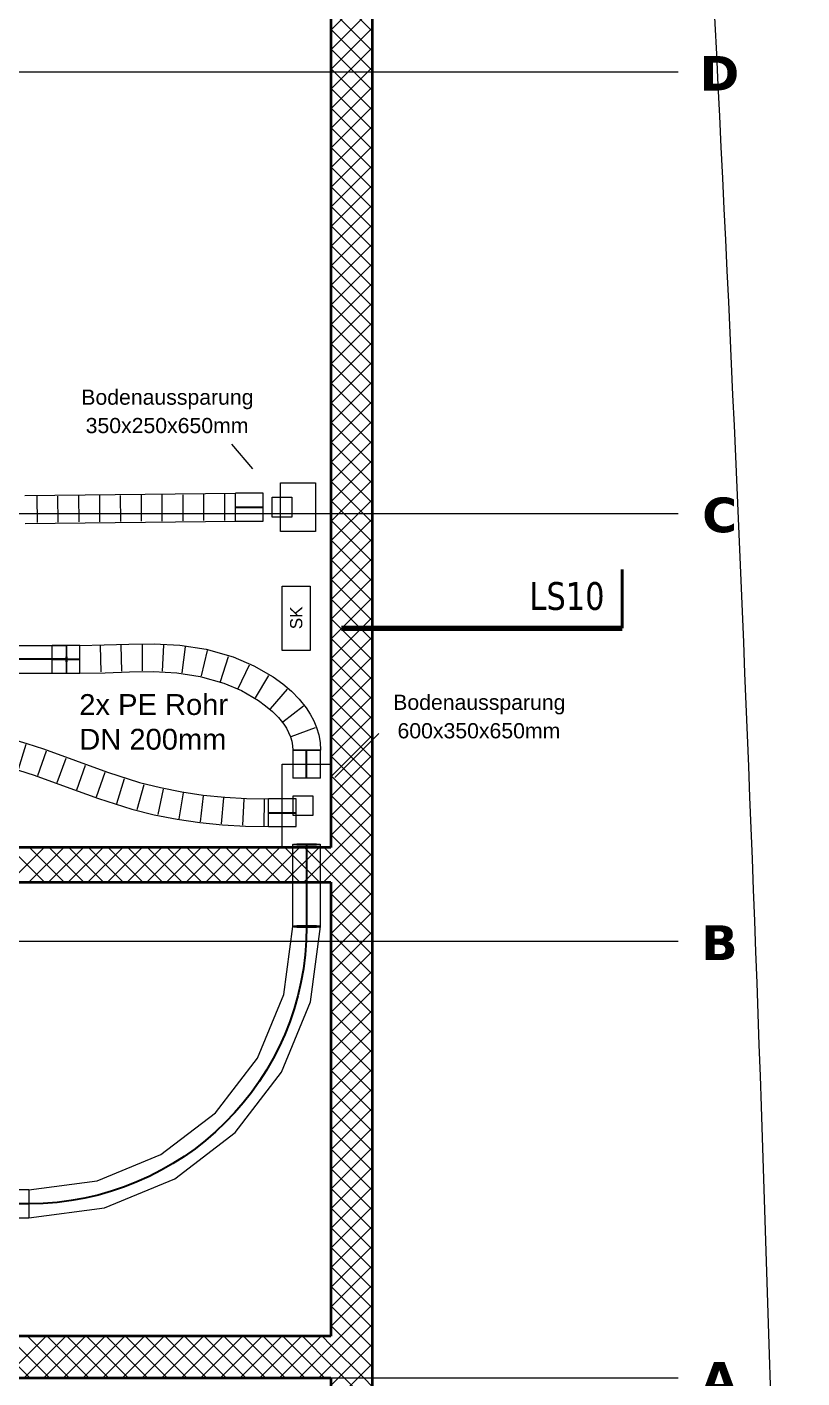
# Model space of a CAD drawing. Extents: x -1907 to 937, y -179 to 966.
# Drawn here: x 207.2 to 318.8, y 218.7 to 413.2 of the extents above; entities that cross this region are included whole.
import ezdxf
from ezdxf.lldxf.tags import DXFTag

# ---------------------------------------------------------------- set-up
doc = ezdxf.new("R2010")
doc.units = 0
doc.layers.get('0').update_dxf_attribs({"lineweight": 13})
for name, color, linetype, lineweight, true_color in [('A-DETL-____-OTLN', 5, 'Continuous', 9, 0x0000ff), ('EL01_WAN_Röhre Boden', 7, 'Continuous', 13, 0xff6666), ('EL01_WAN_Röhre Boden Typ', 1, 'Continuous', 13, 0xff0000), ('EL01_WAN_Schlaufkasten', 1, 'Continuous', 13, 0xff0000), ('G-____-____-SYMB', 7, 'Strichpunkt - Weit', 5, 0x008080), ('S-GRID-____-IDEN', 7, 'Continuous', 9, 0x5555aa)]:
    doc.layers.add(name, color=color, linetype=linetype, lineweight=lineweight, true_color=true_color)
for name, color, linetype, lineweight in [('A-WALL-____-MCUT', 7, 'Continuous', 35), ('A-WALL-____-PATT', 7, 'Continuous', 35), ('S-GRID-____-OTLN', 7, 'Continuous', 5)]:
    doc.layers.add(name, color=color, linetype=linetype, lineweight=lineweight)
doc.styles.get("Standard").update_dxf_attribs({"font": 'arial.ttf'})
tags = doc.linetypes.add('_Rasterlinie_', pattern=[0.375, 0.2, -0.05, 0.075, -0.05]).pattern_tags.tags
tags[10:11] = [DXFTag(74, 4), DXFTag(75, 0), DXFTag(340, '0'), DXFTag(46, 1.0), DXFTag(50, 0.0), DXFTag(44, 0.0), DXFTag(45, 0.0)]
tags[8:9] = [DXFTag(74, 4), DXFTag(75, 0), DXFTag(340, '0'), DXFTag(46, 1.0), DXFTag(50, 0.0), DXFTag(44, 0.0), DXFTag(45, 0.0)]
tags[6:7] = [DXFTag(74, 4), DXFTag(75, 0), DXFTag(340, '0'), DXFTag(46, 1.0), DXFTag(50, 0.0), DXFTag(44, 0.0), DXFTag(45, 0.0)]
tags[4:5] = [DXFTag(74, 4), DXFTag(75, 0), DXFTag(340, '0'), DXFTag(46, 1.0), DXFTag(50, 0.0), DXFTag(44, 0.0), DXFTag(45, 0.0)]
tags = doc.linetypes.add('_Schnittlinie_', pattern=[0.3, 0.15, -0.05, 0.05, -0.05]).pattern_tags.tags
tags[10:11] = [DXFTag(74, 4), DXFTag(75, 0), DXFTag(340, '0'), DXFTag(46, 1.0), DXFTag(50, 0.0), DXFTag(44, 0.0), DXFTag(45, 0.0)]
tags[8:9] = [DXFTag(74, 4), DXFTag(75, 0), DXFTag(340, '0'), DXFTag(46, 1.0), DXFTag(50, 0.0), DXFTag(44, 0.0), DXFTag(45, 0.0)]
tags[6:7] = [DXFTag(74, 4), DXFTag(75, 0), DXFTag(340, '0'), DXFTag(46, 1.0), DXFTag(50, 0.0), DXFTag(44, 0.0), DXFTag(45, 0.0)]
tags[4:5] = [DXFTag(74, 4), DXFTag(75, 0), DXFTag(340, '0'), DXFTag(46, 1.0), DXFTag(50, 0.0), DXFTag(44, 0.0), DXFTag(45, 0.0)]
tags = doc.linetypes.add('_Strichliert - Fein_', pattern=[0.15, 0.1, -0.05]).pattern_tags.tags
tags[6:7] = [DXFTag(74, 4), DXFTag(75, 0), DXFTag(340, '0'), DXFTag(46, 1.0), DXFTag(50, 0.0), DXFTag(44, 0.0), DXFTag(45, 0.0)]
tags[4:5] = [DXFTag(74, 4), DXFTag(75, 0), DXFTag(340, '0'), DXFTag(46, 1.0), DXFTag(50, 0.0), DXFTag(44, 0.0), DXFTag(45, 0.0)]
tags = doc.linetypes.add('ACAD_ISO03W100', pattern=[30, 12, -18]).pattern_tags.tags
tags[6:7] = [DXFTag(74, 4), DXFTag(75, 0), DXFTag(340, '0'), DXFTag(46, 0.0), DXFTag(50, 0.0), DXFTag(44, 0.0), DXFTag(45, 0.0)]
tags[4:5] = [DXFTag(74, 4), DXFTag(75, 0), DXFTag(340, '0'), DXFTag(46, 0.0), DXFTag(50, 0.0), DXFTag(44, 0.0), DXFTag(45, 0.0)]
tags = doc.linetypes.add('Strichpunkt - Weit', pattern=[0.5, 0.2, -0.15, 0, -0.15]).pattern_tags.tags
tags[10:11] = [DXFTag(74, 4), DXFTag(75, 0), DXFTag(340, '0'), DXFTag(46, 1.0), DXFTag(50, 0.0), DXFTag(44, 0.0), DXFTag(45, 0.0)]
tags[8:9] = [DXFTag(74, 4), DXFTag(75, 0), DXFTag(340, '0'), DXFTag(46, 1.0), DXFTag(50, 0.0), DXFTag(44, 0.0), DXFTag(45, 0.0)]
tags[6:7] = [DXFTag(74, 4), DXFTag(75, 0), DXFTag(340, '0'), DXFTag(46, 1.0), DXFTag(50, 0.0), DXFTag(44, 0.0), DXFTag(45, 0.0)]
tags[4:5] = [DXFTag(74, 4), DXFTag(75, 0), DXFTag(340, '0'), DXFTag(46, 1.0), DXFTag(50, 0.0), DXFTag(44, 0.0), DXFTag(45, 0.0)]
tags = doc.linetypes.add('STRICHPUNKT2', pattern=[12.7, 6.35, -3.175, 0, -3.175]).pattern_tags.tags
tags[10:11] = [DXFTag(74, 4), DXFTag(75, 0), DXFTag(340, '0'), DXFTag(46, 0.0), DXFTag(50, 0.0), DXFTag(44, 0.0), DXFTag(45, 0.0)]
tags[8:9] = [DXFTag(74, 4), DXFTag(75, 0), DXFTag(340, '0'), DXFTag(46, 0.0), DXFTag(50, 0.0), DXFTag(44, 0.0), DXFTag(45, 0.0)]
tags[6:7] = [DXFTag(74, 4), DXFTag(75, 0), DXFTag(340, '0'), DXFTag(46, 0.0), DXFTag(50, 0.0), DXFTag(44, 0.0), DXFTag(45, 0.0)]
tags[4:5] = [DXFTag(74, 4), DXFTag(75, 0), DXFTag(340, '0'), DXFTag(46, 0.0), DXFTag(50, 0.0), DXFTag(44, 0.0), DXFTag(45, 0.0)]

# ---------------------------------------------------------------- blocks, each defined once
blk = doc.blocks.new('Referenz-A0UJ2810XE', base_point=(-1920.13, -159.41))
at = {"layer": 'A-DETL-____-OTLN', "color": 0, "linetype": '_Strichliert - Fein_', "ltscale": 0.13}
blk.add_ellipse((-9416.34, -80.12), major_axis=(9735.12, 21.15), ratio=1, start_param=0, end_param=0.05866, dxfattribs=at)
at = {"layer": 'A-WALL-____-MCUT', "color": 0, "linetype": 'Continuous', "ltscale": 0.35}
for p, q in [((256.94, 218.65), (256.94, 893.75)), ((250.94, 440.05), (250.94, 295.05)), ((250.94, 295.05), (110.34, 295.05)), ((110.34, 290.05), (250.94, 290.05)), ((250.94, 290.05), (250.94, 224.65)), ((250.94, 224.65), (110.34, 224.65)), ((100.94, 218.65), (250.94, 218.65)), ((250.94, 218.65), (250.94, -82.95)), ((256.94, -88.95), (256.94, 218.65))]:
    blk.add_line(p, q, dxfattribs=at)
at = {"layer": 'A-WALL-____-PATT', "color": 0, "linetype": 'Continuous', "lineweight": 9, "ltscale": 0.13}
for p, q in [((250.94, 412.72), (256.94, 418.72)), ((256.94, 412.53), (250.94, 418.53)), ((250.94, 409.89), (256.94, 415.89)), ((256.94, 409.7), (250.94, 415.7)), ((250.94, 407.06), (256.94, 413.06)), ((256.94, 406.87), (250.94, 412.87)), ((250.94, 404.23), (256.94, 410.23)), ((256.94, 404.05), (250.94, 410.05)), ((250.94, 401.41), (256.94, 407.41)), ((256.94, 401.22), (250.94, 407.22)), ((250.94, 398.58), (256.94, 404.58)), ((256.94, 398.39), (250.94, 404.39)), ((250.94, 395.75), (256.94, 401.75)), ((256.94, 395.56), (250.94, 401.56)), ((250.94, 392.92), (256.94, 398.92)), ((256.94, 392.73), (250.94, 398.73)), ((250.94, 390.09), (256.94, 396.09)), ((256.94, 389.9), (250.94, 395.9)), ((250.94, 387.26), (256.94, 393.26)), ((256.94, 387.08), (250.94, 393.08)), ((250.94, 384.44), (256.94, 390.44)), ((256.94, 384.25), (250.94, 390.25)), ((250.94, 381.61), (256.94, 387.61)), ((256.94, 381.42), (250.94, 387.42)), ((250.94, 378.78), (256.94, 384.78)), ((256.94, 378.59), (250.94, 384.59)), ((250.94, 375.95), (256.94, 381.95)), ((256.94, 375.76), (250.94, 381.76)), ((250.94, 373.12), (256.94, 379.12)), ((256.94, 372.93), (250.94, 378.93)), ((250.94, 370.29), (256.94, 376.29)), ((256.94, 370.1), (250.94, 376.1)), ((250.94, 367.47), (256.94, 373.47)), ((256.94, 367.28), (250.94, 373.28)), ((250.94, 364.64), (256.94, 370.64)), ((256.94, 364.45), (250.94, 370.45)), ((250.94, 361.81), (256.94, 367.81)), ((256.94, 361.62), (250.94, 367.62)), ((250.94, 358.98), (256.94, 364.98)), ((256.94, 358.79), (250.94, 364.79)), ((250.94, 356.15), (256.94, 362.15)), ((256.94, 355.96), (250.94, 361.96)), ((250.94, 353.32), (256.94, 359.32)), ((256.94, 353.13), (250.94, 359.13)), ((250.94, 350.49), (256.94, 356.49)), ((256.94, 350.31), (250.94, 356.31)), ((250.94, 347.67), (256.94, 353.67)), ((256.94, 347.48), (250.94, 353.48)), ((250.94, 344.84), (256.94, 350.84)), ((256.94, 344.65), (250.94, 350.65)), ((250.94, 342.01), (256.94, 348.01)), ((256.94, 341.82), (250.94, 347.82)), ((250.94, 339.18), (256.94, 345.18)), ((256.94, 338.99), (250.94, 344.99)), ((250.94, 336.35), (256.94, 342.35)), ((256.94, 336.16), (250.94, 342.16)), ((250.94, 333.52), (256.94, 339.52)), ((256.94, 333.34), (250.94, 339.34)), ((250.94, 330.7), (256.94, 336.7)), ((256.94, 330.51), (250.94, 336.51)), ((250.94, 327.87), (256.94, 333.87)), ((256.94, 327.68), (250.94, 333.68)), ((250.94, 325.04), (256.94, 331.04)), ((256.94, 324.85), (250.94, 330.85)), ((250.94, 322.21), (256.94, 328.21)), ((256.94, 322.02), (250.94, 328.02)), ((250.94, 319.38), (256.94, 325.38)), ((256.94, 319.19), (250.94, 325.19)), ((250.94, 316.55), (256.94, 322.55)), ((256.94, 316.36), (250.94, 322.36)), ((250.94, 313.72), (256.94, 319.72)), ((256.94, 313.54), (250.94, 319.54)), ((250.94, 310.9), (256.94, 316.9)), ((256.94, 310.71), (250.94, 316.71)), ((250.94, 308.07), (256.94, 314.07)), ((256.94, 307.88), (250.94, 313.88)), ((250.94, 305.24), (256.94, 311.24)), ((256.94, 305.05), (250.94, 311.05)), ((250.94, 302.41), (256.94, 308.41)), ((256.94, 302.22), (250.94, 308.22)), ((250.94, 299.58), (256.94, 305.58)), ((256.94, 299.39), (250.94, 305.39)), ((250.94, 296.75), (256.94, 302.75)), ((256.94, 296.57), (250.94, 302.57)), ((250.94, 293.93), (256.94, 299.93)), ((256.94, 293.74), (250.94, 299.74)), ((250.94, 291.1), (256.94, 297.1)), ((256.94, 290.91), (250.94, 296.91)), ((204.64, 290.05), (209.64, 295.05)), ((209.71, 290.05), (204.71, 295.05)), ((207.46, 290.05), (212.46, 295.05)), ((212.54, 290.05), (207.54, 295.05)), ((210.29, 290.05), (215.29, 295.05)), ((215.37, 290.05), (210.37, 295.05)), ((213.12, 290.05), (218.12, 295.05)), ((218.2, 290.05), (213.2, 295.05)), ((215.95, 290.05), (220.95, 295.05)), ((221.03, 290.05), (216.03, 295.05)), ((218.78, 290.05), (223.78, 295.05)), ((223.86, 290.05), (218.86, 295.05)), ((221.61, 290.05), (226.61, 295.05)), ((226.68, 290.05), (221.68, 295.05)), ((224.44, 290.05), (229.44, 295.05)), ((229.51, 290.05), (224.51, 295.05)), ((227.26, 290.05), (232.26, 295.05)), ((232.34, 290.05), (227.34, 295.05)), ((230.09, 290.05), (235.09, 295.05)), ((235.17, 290.05), (230.17, 295.05)), ((232.92, 290.05), (237.92, 295.05)), ((238, 290.05), (233, 295.05)), ((235.75, 290.05), (240.75, 295.05)), ((240.83, 290.05), (235.83, 295.05)), ((238.58, 290.05), (243.58, 295.05)), ((243.66, 290.05), (238.66, 295.05)), ((241.41, 290.05), (246.41, 295.05)), ((246.48, 290.05), (241.48, 295.05)), ((244.23, 290.05), (249.23, 295.05)), ((249.31, 290.05), (244.31, 295.05)), ((247.06, 290.05), (250.94, 293.93)), ((250.94, 291.25), (247.14, 295.05)), ((250.94, 294.08), (249.97, 295.05)), ((254.97, 290.05), (250.94, 294.08)), ((252.72, 290.05), (256.94, 294.27)), ((249.89, 290.05), (250.94, 291.1)), ((252.14, 290.05), (250.94, 291.25)), ((250.94, 288.27), (252.72, 290.05)), ((250.94, 285.44), (255.55, 290.05)), ((256.94, 285.25), (252.14, 290.05)), ((256.94, 288.08), (254.97, 290.05)), ((255.55, 290.05), (256.94, 291.44)), ((250.94, 282.61), (256.94, 288.61)), ((256.94, 282.42), (250.94, 288.42)), ((250.94, 279.78), (256.94, 285.78)), ((256.94, 279.6), (250.94, 285.6)), ((250.94, 276.96), (256.94, 282.96)), ((256.94, 276.77), (250.94, 282.77)), ((250.94, 274.13), (256.94, 280.13)), ((256.94, 273.94), (250.94, 279.94)), ((250.94, 271.3), (256.94, 277.3)), ((256.94, 271.11), (250.94, 277.11)), ((250.94, 268.47), (256.94, 274.47)), ((256.94, 268.28), (250.94, 274.28)), ((250.94, 265.64), (256.94, 271.64)), ((256.94, 265.45), (250.94, 271.45)), ((250.94, 262.81), (256.94, 268.81)), ((256.94, 262.62), (250.94, 268.62)), ((250.94, 259.98), (256.94, 265.98)), ((256.94, 259.8), (250.94, 265.8)), ((250.94, 257.16), (256.94, 263.16)), ((256.94, 256.97), (250.94, 262.97)), ((250.94, 254.33), (256.94, 260.33)), ((256.94, 254.14), (250.94, 260.14)), ((250.94, 251.5), (256.94, 257.5)), ((256.94, 251.31), (250.94, 257.31)), ((250.94, 248.67), (256.94, 254.67)), ((256.94, 248.48), (250.94, 254.48)), ((250.94, 245.84), (256.94, 251.84)), ((256.94, 245.65), (250.94, 251.65)), ((250.94, 243.01), (256.94, 249.01)), ((256.94, 242.83), (250.94, 248.83)), ((250.94, 240.19), (256.94, 246.19)), ((256.94, 240), (250.94, 246)), ((250.94, 237.36), (256.94, 243.36)), ((256.94, 237.17), (250.94, 243.17)), ((250.94, 234.53), (256.94, 240.53)), ((256.94, 234.34), (250.94, 240.34)), ((250.94, 231.7), (256.94, 237.7)), ((256.94, 231.51), (250.94, 237.51)), ((250.94, 228.87), (256.94, 234.87)), ((256.94, 228.68), (250.94, 234.68)), ((250.94, 226.04), (256.94, 232.04)), ((256.94, 225.85), (250.94, 231.85)), ((250.94, 223.22), (256.94, 229.22)), ((256.94, 223.03), (250.94, 229.03)), ((250.94, 220.39), (256.94, 226.39)), ((256.94, 220.2), (250.94, 226.2)), ((207.57, 218.65), (201.57, 224.65)), ((203.95, 218.65), (209.95, 224.65)), ((210.4, 218.65), (204.4, 224.65)), ((206.78, 218.65), (212.78, 224.65)), ((213.23, 218.65), (207.23, 224.65)), ((209.6, 218.65), (215.6, 224.65)), ((216.06, 218.65), (210.06, 224.65)), ((212.43, 218.65), (218.43, 224.65)), ((218.89, 218.65), (212.89, 224.65)), ((215.26, 218.65), (221.26, 224.65)), ((221.72, 218.65), (215.72, 224.65)), ((218.09, 218.65), (224.09, 224.65)), ((224.55, 218.65), (218.55, 224.65)), ((220.92, 218.65), (226.92, 224.65)), ((227.37, 218.65), (221.37, 224.65)), ((223.75, 218.65), (229.75, 224.65)), ((230.2, 218.65), (224.2, 224.65)), ((226.57, 218.65), (232.57, 224.65)), ((233.03, 218.65), (227.03, 224.65)), ((229.4, 218.65), (235.4, 224.65)), ((235.86, 218.65), (229.86, 224.65)), ((232.23, 218.65), (238.23, 224.65)), ((238.69, 218.65), (232.69, 224.65)), ((235.06, 218.65), (241.06, 224.65)), ((241.52, 218.65), (235.52, 224.65)), ((237.89, 218.65), (243.89, 224.65)), ((244.34, 218.65), (238.34, 224.65)), ((240.72, 218.65), (246.72, 224.65)), ((247.17, 218.65), (241.17, 224.65)), ((243.54, 218.65), (249.54, 224.65)), ((250, 218.65), (244, 224.65)), ((250.94, 220.54), (246.83, 224.65)), ((250.94, 223.37), (249.66, 224.65)), ((246.37, 218.65), (250.94, 223.22)), ((255.66, 218.65), (250.94, 223.37)), ((252.03, 218.65), (256.94, 223.56)), ((249.2, 218.65), (250.94, 220.39)), ((252.83, 218.65), (250.94, 220.54)), ((254.86, 218.65), (256.94, 220.73)), ((250.94, 217.56), (252.03, 218.65)), ((250.94, 214.73), (254.86, 218.65)), ((256.94, 214.54), (252.83, 218.65)), ((256.94, 217.37), (255.66, 218.65))]:
    blk.add_line(p, q, dxfattribs=at)
at = {"layer": 'G-____-____-SYMB', "color": 0, "linetype": 'Continuous', "lineweight": 40, "ltscale": 0.4}
blk.add_line((292.88, 335.08), (292.88, 326.65), dxfattribs=at)
at = {"layer": 'G-____-____-SYMB', "color": 0, "linetype": '_Schnittlinie_', "lineweight": 70, "ltscale": 0.7}
blk.add_line((252.47, 326.65), (292.88, 326.65), dxfattribs=at)
at = {"layer": 'S-GRID-____-OTLN', "color": 0, "linetype": '_Rasterlinie_', "ltscale": 0.13}
for p, q in [((-944.26, 406.75), (300.93, 406.75)), ((-942.69, 343.15), (300.93, 343.15)), ((-944.26, 281.55), (300.93, 281.55)), ((-944.26, 218.65), (300.93, 218.65))]:
    blk.add_line(p, q, dxfattribs=at)
at = {"layer": 'G-____-____-SYMB', "color": 0, "linetype": 'Continuous', "ltscale": 0.13, "insert": (279.53, 333.26), "char_height": 4, "attachment_point": 1}
blk.add_mtext('{\\W0.8;\\fVerdana;LS10}', dxfattribs=at)
at = {"layer": 'S-GRID-____-IDEN', "color": 0, "linetype": 'Continuous', "lineweight": 5, "ltscale": 0.13, "char_height": 5, "attachment_point": 1}
for s, insert in [('{\\fVerdana|b1|i0;D}', (304.05, 409.04)), ('{\\fVerdana|b1|i0;C}', (304.41, 345.44)), ('{\\fVerdana|b1|i0;B}', (304.28, 283.84)), ('{\\fVerdana|b1|i0;A}', (304.21, 220.94))]:
    blk.add_mtext(s, dxfattribs=dict(at, insert=insert))
blk = doc.blocks.new('Bauteilbeschriftung-A0UJ287OXE', base_point=(214.7, 309.13))
at = {"color": 0, "lineweight": -2, "char_height": 3, "attachment_point": 1}
for s, insert in [('{\\fArial;2x PE Rohr}', (214.7, 317.13)), ('{\\fArial;DN 200mm}', (214.7, 312.13))]:
    blk.add_mtext(s, dxfattribs=dict(at, insert=insert))
blk = doc.blocks.new('Wickelfalzrohr-A0UJ287WXE', base_point=(112.86, 320.14))
at = {"color": 0, "linetype": 'ByBlock', "lineweight": -2, "ltscale": 0.13}
for p, q in [((112.94, 324.14), (212.86, 324.14)), ((112.94, 320.14), (212.86, 320.14))]:
    blk.add_line(p, q, dxfattribs=at)
at = {"color": 0, "linetype": 'STRICHPUNKT2', "lineweight": 25, "ltscale": 0.25}
blk.add_line((212.86, 322.14), (112.94, 322.14), dxfattribs=at)
at = {"color": 0, "linetype": 'ByBlock', "lineweight": -2, "ltscale": 0.13, "extrusion": (0, 0, -1)}
for centre in [(112.94, 322.14), (212.86, 322.14)]:
    blk.add_ellipse(centre, major_axis=(0, -2), ratio=0.038238, dxfattribs=at)
blk = doc.blocks.new('Bogen-A0UJ288KXE', base_point=(207.44, 241.73))
at = {"color": 0, "linetype": 'ByBlock', "lineweight": -2, "ltscale": 0.13}
for p, q in [((244.15, 273.85), (245.44, 283.67)), ((248.01, 272.81), (249.44, 283.67)), ((240.35, 264.7), (244.15, 273.85)), ((243.81, 262.7), (248.01, 272.81)), ((234.31, 256.84), (240.35, 264.7)), ((237.14, 254.02), (243.81, 262.7)), ((226.44, 250.81), (234.31, 256.84)), ((228.44, 247.35), (237.14, 254.02)), ((217.28, 247.02), (226.44, 250.81)), ((218.31, 243.16), (228.44, 247.35)), ((207.44, 245.73), (217.28, 247.02)), ((207.44, 245.73), (207.44, 241.73)), ((207.44, 241.73), (218.31, 243.16))]:
    blk.add_line(p, q, dxfattribs=at)
at = {"color": 0, "linetype": 'STRICHPUNKT2', "lineweight": 25, "ltscale": 0.25, "extrusion": (0, 0, -1)}
blk.add_ellipse((207.44, 283.67), major_axis=(40, 0), ratio=0.998389, start_param=0, end_param=1.570796, dxfattribs=at)
at = {"color": 0, "linetype": 'ByBlock', "lineweight": -2, "ltscale": 0.13, "extrusion": (0, 0, -1)}
blk.add_ellipse((247.44, 283.67), major_axis=(2, 0), ratio=0.056743, dxfattribs=at)
blk = doc.blocks.new('MText-A0UJ28AOXE', base_point=(259.91, 310.77))
at = {"color": 0, "lineweight": -2, "char_height": 2.1875, "attachment_point": 1}
for s, insert in [('{\\fArial;Bodenaussparung}', (259.91, 317.05)), ('{\\fArial;600x350x650mm}', (260.53, 312.95))]:
    blk.add_mtext(s, dxfattribs=dict(at, insert=insert))
blk = doc.blocks.new('Bodendose (multi) UP-A0UJ28B2XE', base_point=(245.48, 299.63))
at = {"color": 0, "linetype": 'ByBlock', "lineweight": -2, "ltscale": 0.13}
for p, q in [((245.48, 299.63), (245.48, 302.47)), ((245.48, 302.47), (248.32, 302.47)), ((248.32, 302.47), (248.32, 299.63)), ((248.32, 299.63), (245.48, 299.63))]:
    blk.add_line(p, q, dxfattribs=at)
blk = doc.blocks.new('MText-A0UJ28B4XE', base_point=(214.99, 354.71))
at = {"color": 0, "lineweight": -2, "char_height": 2.1875, "attachment_point": 1}
for s, insert in [('{\\fArial;Bodenaussparung}', (214.99, 360.99)), ('{\\fArial;350x250x650mm}', (215.62, 356.9))]:
    blk.add_mtext(s, dxfattribs=dict(at, insert=insert))
blk = doc.blocks.new('Wickelfalzrohr-A0UJ28CEXE', base_point=(237.2, 342.05))
at = {"color": 0, "linetype": 'ByBlock', "lineweight": -2, "ltscale": 0.13}
for p, q in [((241.2, 346.05), (237.2, 346.05)), ((237.2, 344.88), (237.2, 346.05)), ((237.2, 343.22), (237.2, 344.88)), ((241.2, 344.88), (241.2, 346.05)), ((241.2, 343.22), (241.2, 344.88)), ((237.2, 342.05), (237.2, 343.22)), ((241.2, 342.05), (241.2, 343.22)), ((237.2, 342.05), (241.2, 342.05))]:
    blk.add_line(p, q, dxfattribs=at)
at = {"color": 0, "linetype": 'STRICHPUNKT2', "lineweight": 25, "ltscale": 0.25}
blk.add_line((237.2, 344.05), (241.2, 344.05), dxfattribs=at)
blk = doc.blocks.new('Flexrohr-A0UJ28CIXE', base_point=(194.73, 298.05))
at = {"color": 0, "linetype": 'ByBlock', "lineweight": -2, "ltscale": 0.13}
for p, q in [((194.73, 308.19), (194.73, 312.19)), ((194.73, 312.19), (197.3, 312.08)), ((197.3, 312.08), (199.83, 311.78)), ((197.54, 308.15), (197.91, 311.89)), ((199.83, 311.78), (202.31, 311.32)), ((200.35, 307.74), (201.03, 311.44)), ((202.31, 311.32), (204.75, 310.72)), ((203.15, 307.12), (204.08, 310.76)), ((204.75, 310.72), (207.15, 310.01)), ((205.95, 306.32), (207.06, 309.91)), ((207.15, 310.01), (209.54, 309.23)), ((194.73, 308.19), (196.98, 308.1)), ((196.98, 308.1), (199.22, 307.83)), ((199.22, 307.83), (201.46, 307.41)), ((201.46, 307.41), (203.71, 306.86)), ((208.72, 305.4), (209.97, 308.94)), ((209.54, 309.23), (214.18, 307.55)), ((211.54, 304.38), (212.8, 307.92)), ((214.18, 307.55), (218.78, 305.89)), ((203.71, 306.86), (205.96, 306.19)), ((205.96, 306.19), (208.21, 305.45)), ((208.21, 305.45), (212.82, 303.79)), ((214.36, 303.36), (215.62, 306.9)), ((217.2, 302.33), (218.42, 305.89)), ((218.78, 305.89), (223.37, 304.42)), ((212.82, 303.79), (217.49, 302.1)), ((220.1, 301.39), (221.23, 304.98)), ((223.04, 300.51), (224.04, 304.13)), ((223.37, 304.42), (226.39, 303.67)), ((226.39, 303.67), (229.46, 303.06)), ((217.49, 302.1), (222.25, 300.58)), ((226.06, 299.78), (226.85, 303.45)), ((229.09, 299.19), (229.71, 302.9)), ((229.46, 303.06), (232.55, 302.6)), ((232.14, 298.75), (232.6, 302.48)), ((232.55, 302.6), (235.67, 302.29)), ((235.2, 298.44), (235.5, 302.19)), ((235.67, 302.29), (238.8, 302.11)), ((238.26, 298.25), (238.43, 302.01)), ((238.8, 302.11), (241.94, 302.05)), ((241.33, 298.18), (241.36, 301.94)), ((241.94, 298.05), (241.94, 302.05)), ((222.25, 300.58), (225.51, 299.76)), ((225.51, 299.76), (228.78, 299.12)), ((228.78, 299.12), (232.06, 298.64)), ((232.06, 298.64), (235.35, 298.3)), ((235.35, 298.3), (238.65, 298.11)), ((238.65, 298.11), (241.94, 298.05))]:
    blk.add_line(p, q, dxfattribs=at)
blk = doc.blocks.new('Wickelfalzrohr-A0UJ28CQXE', base_point=(241.94, 298.05))
at = {"color": 0, "linetype": 'ByBlock', "lineweight": -2, "ltscale": 0.13}
for p, q in [((245.94, 302.05), (241.94, 302.05)), ((241.94, 300.88), (241.94, 302.05)), ((245.94, 300.88), (245.94, 302.05)), ((241.94, 299.22), (241.94, 300.88)), ((245.94, 299.22), (245.94, 300.88)), ((241.94, 298.05), (241.94, 299.22)), ((241.94, 298.05), (245.94, 298.05)), ((245.94, 298.05), (245.94, 299.22))]:
    blk.add_line(p, q, dxfattribs=at)
at = {"color": 0, "linetype": 'STRICHPUNKT2', "lineweight": 25, "ltscale": 0.25}
blk.add_line((241.94, 300.05), (245.94, 300.05), dxfattribs=at)
blk = doc.blocks.new('Wickelfalzrohr-A0UJ28D4XE', base_point=(245.44, 305.05))
at = {"color": 0, "linetype": 'ByBlock', "lineweight": -2, "ltscale": 0.13}
for p, q in [((245.44, 309.05), (245.44, 305.05)), ((246.61, 309.05), (245.44, 309.05)), ((248.27, 309.05), (246.61, 309.05)), ((249.44, 309.05), (248.27, 309.05)), ((249.44, 305.05), (249.44, 309.05)), ((246.61, 305.05), (245.44, 305.05)), ((248.27, 305.05), (246.61, 305.05)), ((249.44, 305.05), (248.27, 305.05))]:
    blk.add_line(p, q, dxfattribs=at)
at = {"color": 0, "linetype": 'STRICHPUNKT2', "lineweight": 25, "ltscale": 0.25}
blk.add_line((247.44, 305.05), (247.44, 309.05), dxfattribs=at)
blk = doc.blocks.new('Flexrohr-A0UJ28DGXE', base_point=(214.79, 309.05))
at = {"color": 0, "linetype": 'ByBlock', "lineweight": -2, "ltscale": 0.13}
for p, q in [((214.79, 324.14), (218.3, 324.21)), ((214.79, 320.14), (214.79, 324.14)), ((217.84, 320.32), (217.75, 324.08)), ((218.3, 324.21), (221.85, 324.33)), ((220.84, 320.42), (220.75, 324.18)), ((221.85, 324.33), (225.47, 324.37)), ((223.79, 320.47), (223.79, 324.23)), ((225.47, 324.37), (229.18, 324.17)), ((226.69, 320.42), (226.89, 324.18)), ((229.18, 324.17), (232.99, 323.59)), ((229.54, 320.2), (230.02, 323.93)), ((232.32, 319.75), (233.15, 323.42)), ((232.99, 323.59), (236.85, 322.48)), ((235.04, 318.97), (236.21, 322.54)), ((236.85, 322.48), (239.84, 321.2)), ((237.6, 317.94), (239.2, 321.34)), ((239.84, 321.2), (242.61, 319.6)), ((214.79, 320.14), (218.41, 320.21)), ((218.41, 320.21), (221.94, 320.34)), ((221.94, 320.34), (225.38, 320.37)), ((225.38, 320.37), (228.77, 320.19)), ((228.77, 320.19), (232.13, 319.68)), ((232.13, 319.68), (235.53, 318.7)), ((240.07, 316.59), (242, 319.82)), ((242.61, 319.6), (244, 318.6)), ((235.53, 318.7), (238.04, 317.63)), ((238.04, 317.63), (240.5, 316.2)), ((242.22, 315.03), (244.69, 317.86)), ((244, 318.6), (245.24, 317.55)), ((245.24, 317.55), (246.38, 316.4)), ((240.5, 316.2), (241.53, 315.45)), ((241.53, 315.45), (242.52, 314.62)), ((244.03, 313.12), (247, 315.43)), ((246.38, 316.4), (247.36, 315.17)), ((247.36, 315.17), (247.96, 314.24)), ((242.52, 314.62), (243.39, 313.74)), ((243.39, 313.74), (244.14, 312.8)), ((247.96, 314.24), (248.47, 313.29)), ((248.47, 313.29), (248.88, 312.3)), ((244.14, 312.8), (244.52, 312.21)), ((244.52, 312.21), (244.85, 311.59)), ((244.85, 311.59), (245.1, 310.97)), ((245.2, 311.04), (248.74, 312.3)), ((248.88, 312.3), (249.18, 311.25)), ((245.1, 310.97), (245.29, 310.34)), ((245.29, 310.34), (245.4, 309.7)), ((245.4, 309.7), (245.44, 309.05)), ((249.18, 311.25), (249.37, 310.17)), ((249.37, 310.17), (249.44, 309.05)), ((245.44, 309.05), (249.44, 309.05))]:
    blk.add_line(p, q, dxfattribs=at)
blk = doc.blocks.new('Flexrohr-A0UJ28EKXE', base_point=(-20.68, 340.91))
at = {"color": 0, "linetype": 'ByBlock', "lineweight": -2, "ltscale": 0.13}
for p, q in [((206.86, 345.72), (237.2, 346.05)), ((208.68, 341.86), (208.63, 345.62)), ((211.68, 341.89), (211.63, 345.65)), ((214.68, 341.93), (214.63, 345.69)), ((217.67, 341.96), (217.64, 345.72)), ((220.67, 341.99), (220.64, 345.75)), ((223.67, 342.02), (223.64, 345.78)), ((226.66, 342.06), (226.64, 345.82)), ((229.66, 342.09), (229.65, 345.85)), ((232.66, 342.12), (232.65, 345.88)), ((235.65, 342.15), (235.65, 345.91)), ((237.2, 342.05), (237.2, 346.05)), ((206.92, 341.72), (237.2, 342.05))]:
    blk.add_line(p, q, dxfattribs=at)
blk = doc.blocks.new('Wickelfalzrohr-A0UJ28GSXE', base_point=(210.79, 320.14))
at = {"color": 0, "linetype": 'ByBlock', "lineweight": -2, "ltscale": 0.13}
for p, q in [((214.79, 324.14), (210.79, 324.14)), ((210.79, 322.97), (210.79, 324.14)), ((210.79, 321.31), (210.79, 322.97)), ((214.79, 322.97), (214.79, 324.14)), ((214.79, 321.31), (214.79, 322.97)), ((210.79, 320.14), (210.79, 321.31)), ((214.79, 320.14), (214.79, 321.31)), ((210.79, 320.14), (214.79, 320.14))]:
    blk.add_line(p, q, dxfattribs=at)
at = {"color": 0, "linetype": 'STRICHPUNKT2', "lineweight": 25, "ltscale": 0.25}
blk.add_line((210.79, 322.14), (214.79, 322.14), dxfattribs=at)
blk = doc.blocks.new('Polylinie-A0UJ28HAXE', base_point=(243.94, 295.05))
at = {"color": 0, "lineweight": -2}
for p, q in [((243.94, 307.05), (250.94, 307.05)), ((243.94, 305.39), (243.94, 307.05)), ((250.94, 307.05), (250.94, 295.05)), ((243.94, 300.05), (243.94, 305.39)), ((243.94, 295.05), (243.94, 300.05)), ((250.94, 295.05), (243.94, 295.05))]:
    blk.add_line(p, q, dxfattribs=at)
blk = doc.blocks.new('Polylinie-A0UJ28HIXE', base_point=(243.7, 340.55))
at = {"color": 0, "lineweight": -2}
for p, q in [((243.7, 347.55), (248.7, 347.55)), ((243.7, 340.55), (243.7, 347.55)), ((248.7, 347.55), (248.7, 340.55)), ((248.7, 340.55), (243.7, 340.55))]:
    blk.add_line(p, q, dxfattribs=at)
blk = doc.blocks.new('Wickelfalzrohr-A0UJ28I8XE', base_point=(151.59, 241.73))
at = {"color": 0, "linetype": 'ByBlock', "lineweight": -2, "ltscale": 0.13}
for p, q in [((207.44, 245.73), (151.59, 245.73)), ((151.59, 245.73), (151.59, 244.56)), ((207.44, 245.73), (207.44, 244.56)), ((151.59, 244.56), (151.59, 242.9)), ((207.44, 244.56), (207.44, 242.9)), ((151.59, 242.9), (151.59, 241.73)), ((151.59, 241.73), (207.44, 241.73)), ((207.44, 242.9), (207.44, 241.73))]:
    blk.add_line(p, q, dxfattribs=at)
at = {"color": 0, "linetype": 'STRICHPUNKT2', "lineweight": 25, "ltscale": 0.25}
blk.add_line((207.44, 243.73), (151.59, 243.73), dxfattribs=at)
blk = doc.blocks.new('Wickelfalzrohr-A0UJ28JIXE', base_point=(245.44, 283.55))
at = {"color": 0, "linetype": 'ByBlock', "lineweight": -2, "ltscale": 0.13}
for p, q in [((245.44, 283.67), (245.44, 295.48)), ((249.44, 283.67), (249.44, 295.48))]:
    blk.add_line(p, q, dxfattribs=at)
at = {"color": 0, "linetype": 'STRICHPUNKT2', "lineweight": 25, "ltscale": 0.25}
blk.add_line((247.44, 295.48), (247.44, 283.67), dxfattribs=at)
at = {"color": 0, "linetype": 'ByBlock', "lineweight": -2, "ltscale": 0.13}
for centre in [(247.44, 295.48), (247.44, 283.67)]:
    blk.add_ellipse(centre, major_axis=(-2, 0), ratio=0.056743, dxfattribs=at)
blk = doc.blocks.new('Schlaufkasten Decke (multi)-A0UJ28JOXE', base_point=(243.94, 323.41))
at = {"color": 0, "linetype": 'ByBlock', "lineweight": -2, "ltscale": 0.13}
for p, q in [((243.94, 332.69), (247.94, 332.69)), ((243.94, 323.41), (243.94, 332.69)), ((247.94, 332.69), (247.94, 323.41)), ((247.94, 323.41), (243.94, 323.41))]:
    blk.add_line(p, q, dxfattribs=at)
at = {"color": 0, "linetype": 'ByBlock', "lineweight": -2, "ltscale": 0.13, "insert": (245.06, 326.47), "char_height": 1.76, "attachment_point": 1, "rotation": 90}
blk.add_mtext('{\\fArial;SK}', dxfattribs=at)
blk = doc.blocks.new('Bodendose (multi) UP-A0UJ28KAXE', base_point=(242.48, 342.63))
at = {"color": 0, "linetype": 'ByBlock', "lineweight": -2, "ltscale": 0.13}
for p, q in [((242.48, 342.63), (242.48, 345.47)), ((242.48, 345.47), (245.32, 345.47)), ((245.32, 345.47), (245.32, 342.63)), ((245.32, 342.63), (242.48, 342.63))]:
    blk.add_line(p, q, dxfattribs=at)

msp = doc.modelspace()

# ---------------------------------------------------------------- linework, layer by layer
at = {"layer": 'EL01_WAN_Röhre Boden Typ', "color": 1, "linetype": 'Continuous', "ltscale": 0.13, "true_color": 0xff0000}
for p, q in [((239.7, 349.58), (236.67, 353.11)), ((251.5, 305.11), (257.86, 311.47))]:
    msp.add_line(p, q, dxfattribs=at)

# ---------------------------------------------------------------- block references
at = {"color": 9, "lineweight": 25, "ltscale": 0.25, "true_color": 0xc0c0c0}
msp.add_blockref('Referenz-A0UJ2810XE', (-1920.13, -159.41), dxfattribs=at)
at = {"layer": 'EL01_WAN_Röhre Boden', "color": 1, "linetype": 'ACAD_ISO03W100', "ltscale": 1.3, "true_color": 0xff0000}
for name, p in [('Flexrohr-A0UJ28EKXE', (-20.68, 340.91)), ('Wickelfalzrohr-A0UJ28CEXE', (237.2, 342.05)), ('Wickelfalzrohr-A0UJ28GSXE', (210.79, 320.14)), ('Flexrohr-A0UJ28DGXE', (214.79, 309.05)), ('Flexrohr-A0UJ28CIXE', (194.73, 298.05)), ('Wickelfalzrohr-A0UJ28D4XE', (245.44, 305.05)), ('Wickelfalzrohr-A0UJ28CQXE', (241.94, 298.05))]:
    msp.add_blockref(name, p, dxfattribs=at)
at = {"layer": 'EL01_WAN_Röhre Boden', "color": 1, "linetype": 'ACAD_ISO03W100', "ltscale": 0.13, "true_color": 0xff0000}
for name, p in [('Bodendose (multi) UP-A0UJ28KAXE', (242.48, 342.63)), ('Wickelfalzrohr-A0UJ287WXE', (112.86, 320.14)), ('Bodendose (multi) UP-A0UJ28B2XE', (245.48, 299.63)), ('Wickelfalzrohr-A0UJ28JIXE', (245.44, 283.55)), ('Bogen-A0UJ288KXE', (207.44, 241.73)), ('Wickelfalzrohr-A0UJ28I8XE', (151.59, 241.73))]:
    msp.add_blockref(name, p, dxfattribs=at)
at = {"layer": 'EL01_WAN_Röhre Boden Typ', "color": 1, "linetype": 'Continuous', "ltscale": 1.3, "true_color": 0xff0000}
for name, p in [('MText-A0UJ28B4XE', (214.99, 354.71)), ('Bauteilbeschriftung-A0UJ287OXE', (214.7, 309.13)), ('MText-A0UJ28AOXE', (259.91, 310.77))]:
    msp.add_blockref(name, p, dxfattribs=at)
at = {"layer": 'EL01_WAN_Röhre Boden Typ', "color": 1, "linetype": 'Continuous', "ltscale": 0.13, "true_color": 0xff0000}
for name, p in [('Polylinie-A0UJ28HIXE', (243.7, 340.55)), ('Polylinie-A0UJ28HAXE', (243.94, 295.05))]:
    msp.add_blockref(name, p, dxfattribs=at)
at = {"layer": 'EL01_WAN_Schlaufkasten', "ltscale": 0.13}
msp.add_blockref('Schlaufkasten Decke (multi)-A0UJ28JOXE', (243.94, 323.41), dxfattribs=at)

doc.saveas('drawing.dxf')
